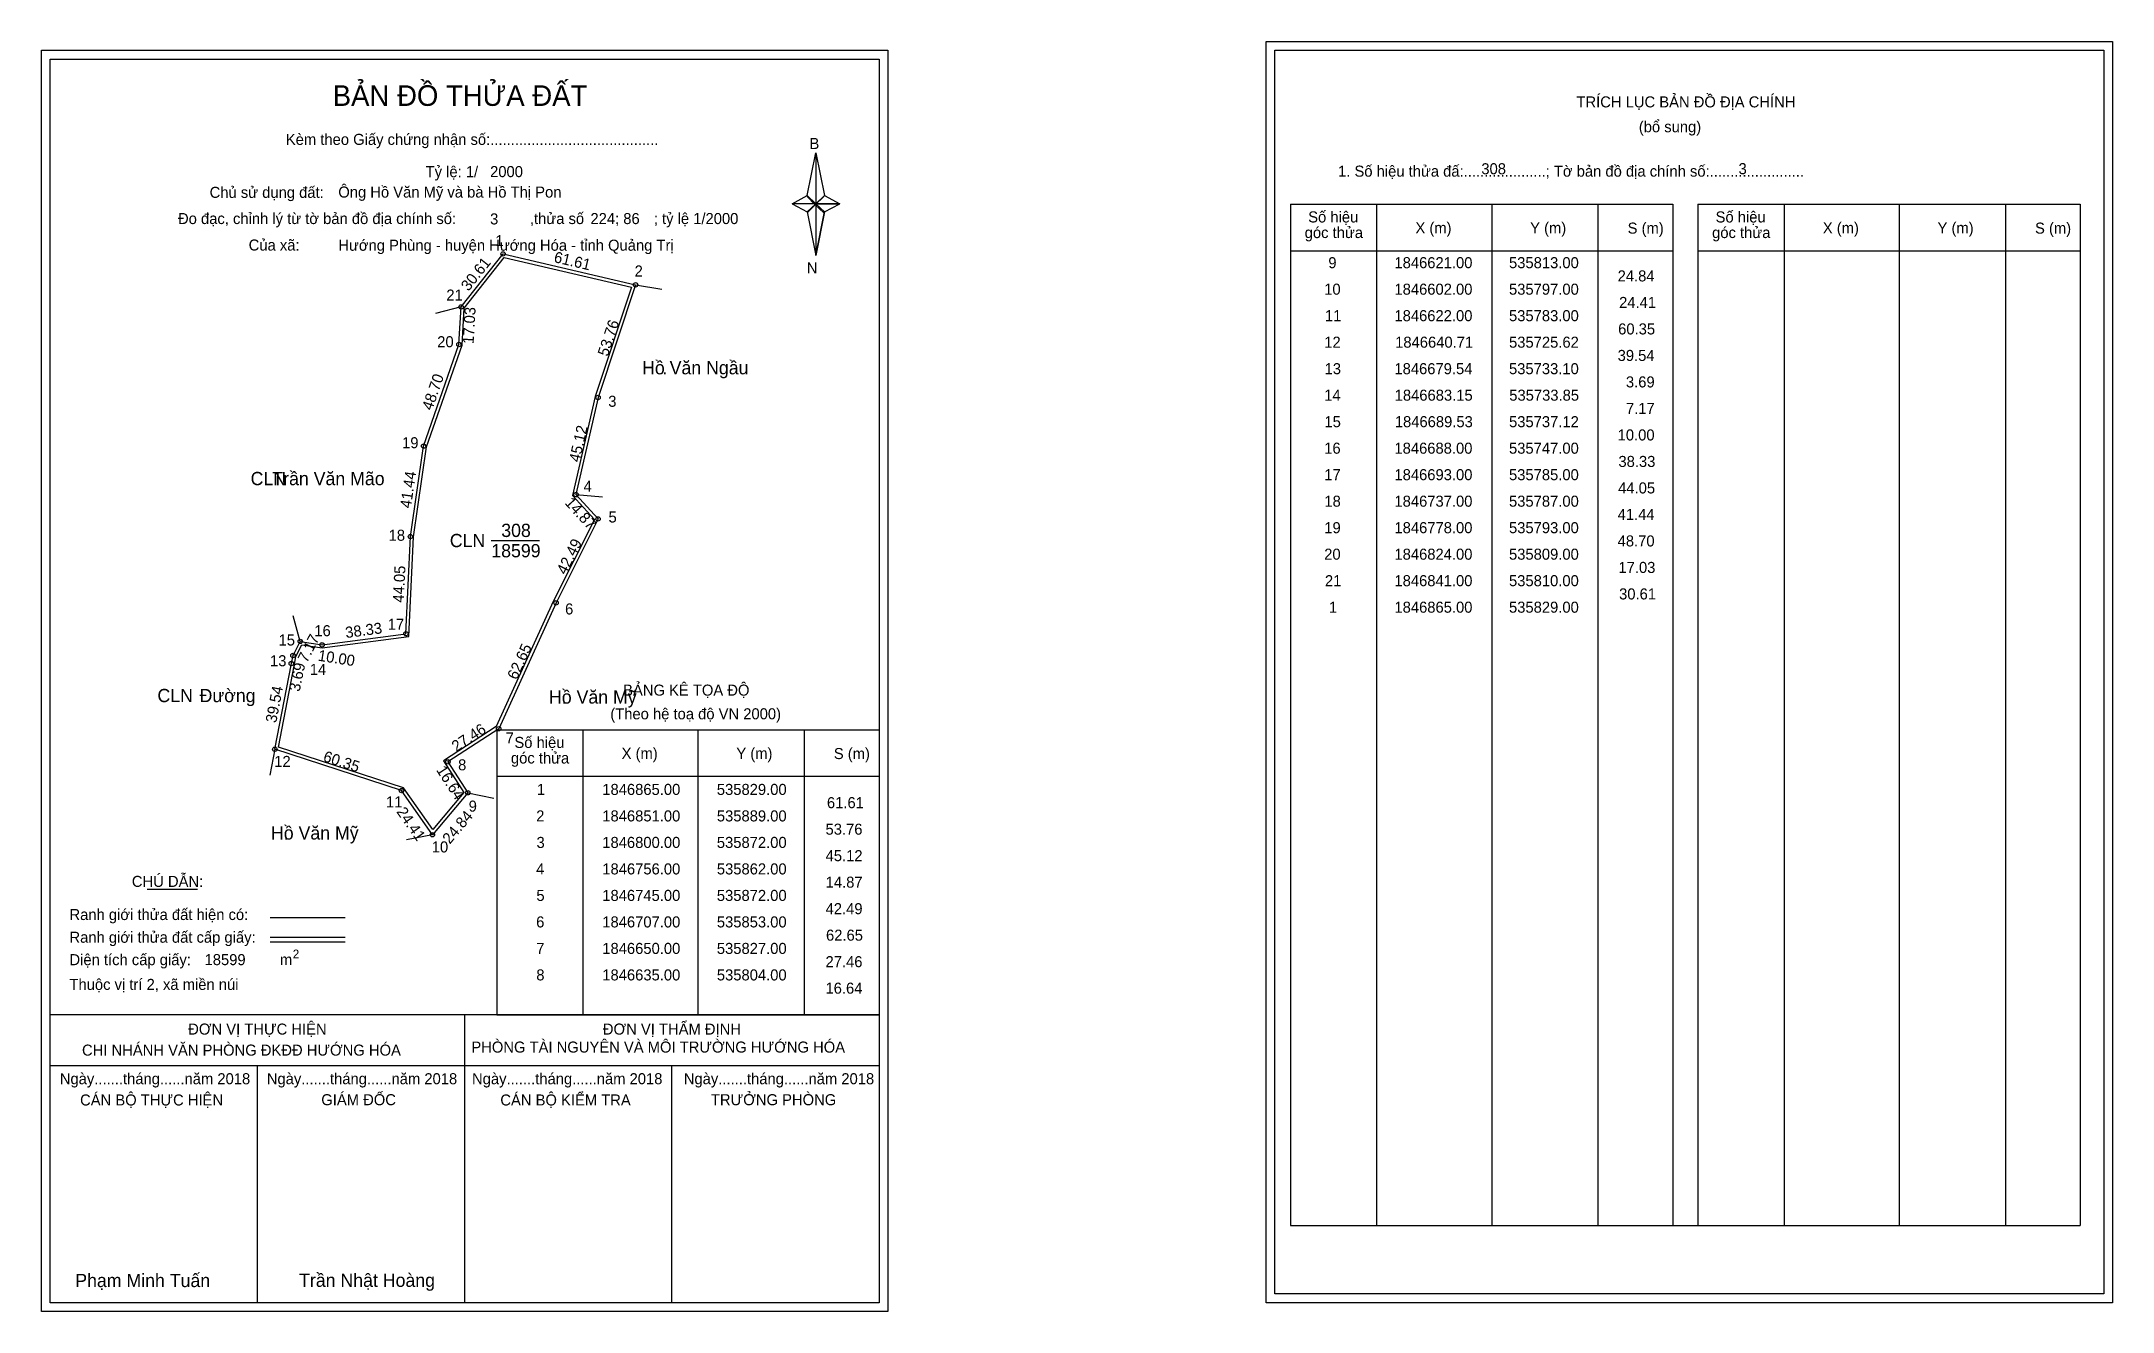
# Model space of a CAD drawing. Extents: x 535620 to 536558, y 1846386 to 1846961.
import ezdxf

# ---------------------------------------------------------------- set-up
doc = ezdxf.new("R2010")
doc.units = 0
for name, color, linetype in [('Level 1', 7, 'Continuous'), ('Level 10', 7, 'Continuous'), ('Level 11', 7, 'Continuous'), ('Level 13', 7, 'Continuous'), ('Level 27', 7, 'Continuous'), ('Level 3', 7, 'Continuous'), ('Level 36', 7, 'Continuous'), ('Level 49', 7, 'Continuous'), ('Level 53', 7, 'Continuous'), ('Level 55', 7, 'Continuous'), ('Level 6', 7, 'Continuous'), ('Level 60', 7, 'Continuous'), ('Level 63', 7, 'Continuous'), ('Level 9', 7, 'Continuous')]:
    doc.layers.add(name, color=color, linetype=linetype)

msp = doc.modelspace()

# ---------------------------------------------------------------- linework, layer by layer
at = {"layer": 'Level 1'}
for p, q in [((536178.55, 1846957.23), (536178.55, 1846957.23)), ((535623.9, 1846953.23), (535623.9, 1846953.23)), ((535966.75, 1846891.46), (535970.68, 1846910.74)), ((535970.68, 1846910.74), (535970.68, 1846887.69)), ((535970.68, 1846910.74), (535974.62, 1846891.46)), ((535959.86, 1846887.69), (535966.75, 1846891.46)), ((535966.75, 1846891.46), (535970.68, 1846887.69)), ((535970.39, 1846887.26), (535966.75, 1846891.02)), ((535974.32, 1846891.02), (535970.39, 1846887.26)), ((535970.39, 1846887.26), (535974.32, 1846891.02)), ((535974.62, 1846891.46), (535970.68, 1846887.69)), ((535970.68, 1846887.69), (535966.75, 1846884.01)), ((535970.39, 1846887.26), (535966.75, 1846883.57)), ((535966.75, 1846883.57), (535970.39, 1846887.26)), ((535966.75, 1846884.01), (535970.68, 1846864.29)), ((535974.32, 1846883.57), (535970.39, 1846887.26)), ((535970.68, 1846887.69), (535970.68, 1846864.29)), ((535970.68, 1846887.69), (535981.5, 1846887.69)), ((535970.68, 1846887.69), (535974.62, 1846884.01)), ((535974.62, 1846884.01), (535970.68, 1846864.29)), ((535974.62, 1846884.01), (535981.5, 1846887.69)), ((536185.61, 1846887.52), (536358.82, 1846887.52)), ((536224.79, 1846424.99), (536224.79, 1846887.52)), ((536276.94, 1846424.99), (536276.94, 1846887.52)), ((536324.88, 1846887.52), (536324.88, 1846424.99)), ((536358.82, 1846887.52), (536358.82, 1846424.99)), ((536370.13, 1846887.52), (536543.33, 1846887.52)), ((536409.31, 1846424.99), (536409.31, 1846887.52)), ((536461.45, 1846424.99), (536461.45, 1846887.52)), ((536509.4, 1846887.52), (536509.4, 1846424.99)), ((536543.33, 1846887.52), (536543.33, 1846424.99)), ((536185.61, 1846866.46), (536358.82, 1846866.46)), ((536370.13, 1846866.46), (536543.33, 1846866.46)), ((535826.09, 1846649.57), (535999.29, 1846649.57)), ((535865.27, 1846520.52), (535865.27, 1846649.57)), ((535917.41, 1846520.52), (535917.41, 1846649.57)), ((535965.36, 1846649.57), (535965.36, 1846520.52)), ((535826.09, 1846628.52), (535999.29, 1846628.52)), ((535667.74, 1846577.36), (535690.54, 1846577.36)), ((535723.47, 1846564.55), (535757.49, 1846564.55)), ((535723.47, 1846555.65), (535757.49, 1846555.65)), ((535723.47, 1846553.46), (535757.49, 1846553.46)), ((535837.56, 1846520.52), (535623.9, 1846520.52)), ((535999.29, 1846520.52), (535789.61, 1846520.52)), ((535811.6, 1846390.08), (535811.6, 1846520.52)), ((535826.09, 1846520.52), (535999.29, 1846520.52)), ((535999.3, 1846497.42), (535623.9, 1846497.42)), ((535717.75, 1846390.08), (535717.75, 1846497.42)), ((535905.45, 1846390.08), (535905.45, 1846497.42)), ((536185.61, 1846424.99), (536543.33, 1846424.99)), ((536553.95, 1846394.08), (536553.95, 1846394.08)), ((535999.29, 1846390.08), (535999.29, 1846390.08))]:
    msp.add_line(p, q, dxfattribs=at)
for points in [[(535966.75, 1846891.46), (535970.68, 1846910.74), (535970.68, 1846887.69)], [(535970.68, 1846887.69), (535974.62, 1846891.46), (535981.5, 1846887.69)], [(535959.86, 1846887.69), (535966.75, 1846884.01), (535970.68, 1846887.69)], [(535970.68, 1846887.69), (535970.68, 1846864.29), (535974.62, 1846884.01)]]:
    msp.add_lwpolyline(points, close=True, dxfattribs=at)
at = {"layer": 'Level 10'}
for points in [[(535813, 1846621), (535797, 1846602), (535783, 1846622), (535725.62, 1846640.71), (535733.1, 1846679.54), (535733.85, 1846683.15), (535737.12, 1846689.53), (535747, 1846688), (535785, 1846693), (535787, 1846737), (535793, 1846778), (535809, 1846824), (535810, 1846841), (535829, 1846865), (535889, 1846851), (535872, 1846800), (535862, 1846756), (535872, 1846745), (535853, 1846707), (535827, 1846650), (535804, 1846635)], [(535811.26, 1846621.11), (535797.1, 1846604.3), (535783.88, 1846623.19), (535727.23, 1846641.66), (535734.47, 1846679.27), (535735.18, 1846682.68), (535737.9, 1846687.99), (535746.98, 1846686.59), (535786.35, 1846691.76), (535788.4, 1846736.87), (535794.37, 1846777.67), (535810.39, 1846823.72), (535811.37, 1846840.48), (535829.55, 1846863.43), (535887.19, 1846849.99), (535870.65, 1846800.38), (535860.47, 1846755.6), (535870.32, 1846744.77), (535851.74, 1846707.6), (535825.89, 1846650.95), (535802.07, 1846635.41)]]:
    msp.add_lwpolyline(points, close=True, dxfattribs=at)
at = {"layer": 'Level 11'}
for centre in [(535829, 1846865), (535889, 1846851), (535810, 1846841), (535809, 1846824), (535872, 1846800), (535793, 1846778), (535862, 1846756), (535872, 1846745), (535787, 1846737), (535853, 1846707), (535785, 1846693), (535737.12, 1846689.53), (535747, 1846688), (535733.1, 1846679.54), (535733.85, 1846683.15), (535827, 1846650), (535725.62, 1846640.71), (535804, 1846635), (535783, 1846622), (535813, 1846621), (535813, 1846621), (535797, 1846602)]:
    msp.add_circle(centre, 1, dxfattribs=at)
at = {"layer": 'Level 27'}
for p, q in [((535889, 1846851), (535900.83, 1846849.02)), ((535810, 1846841), (535798.36, 1846838.09)), ((535862, 1846756), (535873.96, 1846755.04)), ((535737.12, 1846689.53), (535733.93, 1846701.1)), ((535725.62, 1846640.71), (535723.35, 1846628.93)), ((535813, 1846621), (535824.75, 1846618.58)), ((535797, 1846602), (535785.23, 1846599.68))]:
    msp.add_line(p, q, dxfattribs=at)
at = {"layer": 'Level 3'}
for p, q in [((536185.61, 1846887.52), (536185.61, 1846424.99)), ((536370.13, 1846887.52), (536370.13, 1846424.99)), ((535826.09, 1846649.57), (535826.09, 1846520.52))]:
    msp.add_line(p, q, dxfattribs=at)
at = {"layer": 'Level 63'}
for points in [[(535619.9, 1846957.23), (536003.3, 1846957.23), (536003.3, 1846386.08), (535619.9, 1846386.08)], [(536174.55, 1846961.23), (536557.95, 1846961.23), (536557.95, 1846390.08), (536174.55, 1846390.08)], [(536178.55, 1846957.23), (536553.95, 1846957.23), (536553.95, 1846394.08), (536178.55, 1846394.08)], [(535623.9, 1846953.23), (535999.3, 1846953.23), (535999.3, 1846390.08), (535623.9, 1846390.08)]]:
    msp.add_lwpolyline(points, close=True, dxfattribs=at)
at = {"layer": 'Level 9'}
msp.add_line((535823.65, 1846735.22), (535845.47, 1846735.22), dxfattribs=at)

# ---------------------------------------------------------------- texts
at = {"layer": 'Level 1'}
for s, height, p in [('BẢN ĐỒ THỬA ĐẤT', 9.3313, (535751.83, 1846932.04)), ('TRÍCH LỤC BẢN ĐỒ ĐỊA CHÍNH', 5, (536315.13, 1846931.35)), ('Kèm theo Giấy chứng nhận số:.........................................', 5, (535730.6, 1846914.38)), ('(bổ sung)', 5, (536343.38, 1846920.11)), ('B', 5, (535967.77, 1846912.5)), ('1. Số hiệu thửa đấ:....................; Tờ bản đồ địa chính số:.......................', 5, (536207.16, 1846899.99)), ('Chủ sử dụng đất:', 5, (535696.08, 1846890.39)), ('Đo đạc, chỉnh lý từ tờ bản đồ địa chính số:                  ,thửa số                 ; tỷ lệ 1/2000', 5, (535681.76, 1846878.53)), ('Số hiệu', 5, (536193.64, 1846879.25)), ('Số hiệu', 5, (536378.16, 1846879.25)), ('Của xã:', 5, (535713.76, 1846866.53)), ('góc thửa', 5, (536192.06, 1846872.19)), ('X (m)', 5, (536242.21, 1846874.3)), ('Y (m)', 5, (536294.16, 1846874.3)), ('S (m)', 5, (536338.32, 1846874.2)), ('góc thửa', 5, (536376.57, 1846872.19)), ('X (m)', 5, (536426.72, 1846874.3)), ('Y (m)', 5, (536478.68, 1846874.3)), ('S (m)', 5, (536522.83, 1846874.2)), ('N', 5, (535966.57, 1846856.16)), ('BẢNG KÊ TỌA ĐỘ', 5, (535883.36, 1846664.98)), ('(Theo hệ toạ độ VN 2000)', 5, (535877.55, 1846654.26)), ('Số hiệu', 5, (535834.12, 1846641.31)), ('góc thửa', 5, (535832.54, 1846634.25)), ('X (m)', 5, (535882.68, 1846636.36)), ('Y (m)', 5, (535934.64, 1846636.36)), ('S (m)', 5, (535978.79, 1846636.26)), ('CHÚ DẪN:', 5, (535660.86, 1846578.37)), ('Ranh giới thửa đất hiện có:', 5, (535632.6, 1846563.37)), ('Ranh giới thửa đất cấp giấy:', 5, (535632.6, 1846553.09)), ('Diện tích cấp giấy:', 5, (535632.6, 1846542.93)), ('m', 5, (535727.91, 1846542.97)), ('2', 4, (535733.7, 1846545.99)), ('Thuộc vị trí 2, xã miền núi', 5, (535632.6, 1846531.73)), ('ĐƠN VỊ THỰC HIỆN', 5, (535686.37, 1846511.49)), ('ĐƠN VỊ THẨM ĐỊNH', 5, (535874.17, 1846511.49)), ('CHI NHÁNH VĂN PHÒNG ĐKĐĐ HƯỚNG HÓA', 5, (535638.28, 1846501.97)), ('PHÒNG TÀI NGUYÊN VÀ MÔI TRƯỜNG HƯỚNG HÓA', 5, (535814.62, 1846503.35)), ('Ngày.......tháng......năm 2018', 5, (535628.23, 1846489.02)), ('Ngày.......tháng......năm 2018', 5, (535721.98, 1846489.02)), ('Ngày.......tháng......năm 2018', 5, (535814.93, 1846489.02)), ('Ngày.......tháng......năm 2018', 5, (535910.84, 1846489.02)), ('CÁN BỘ THỰC HIỆN', 5, (535637.4, 1846479.39)), ('GIÁM ĐỐC', 5, (535746.66, 1846479.51)), ('CÁN BỘ KIỂM TRA', 5, (535827.74, 1846479.39)), ('TRƯỞNG PHÒNG', 5, (535923.12, 1846479.51)), ('Phạm Minh Tuấn', 6, (535635.22, 1846397.16)), ('Trần Nhật Hoàng', 6, (535736.6, 1846397.26))]:
    msp.add_text(s, height=height, dxfattribs=at).set_placement(p)
at = {"layer": 'Level 11'}
msp.add_text('Tỷ lệ: 1/', height=5, dxfattribs=at).set_placement((535793.91, 1846899.75))
at = {"layer": 'Level 13'}
for s, p in [('308', (535828.16, 1846736.82)), ('CLN', (535804.86, 1846732.22)), ('18599', (535823.66, 1846727.62))]:
    msp.add_text(s, height=6, dxfattribs=at).set_placement(p)
at = {"layer": 'Level 36'}
for s, p in [('.', (535901.17, 1846810.48)), ('CLN', (535714.64, 1846760.29)), ('CLN', (535672.45, 1846662.04)), ('.', (535855.57, 1846661.39)), ('.', (535729.63, 1846599.83))]:
    msp.add_text(s, height=6, dxfattribs=at).set_placement(p)
at = {"layer": 'Level 49'}
for s, rotation, p in [('30.61', 51.63251, (535813.37, 1846847.83)), ('61.61', 346.86598, (535851.71, 1846861.34)), ('17.03', 86.63354, (535815.62, 1846824.12)), ('53.76', 71.56505, (535876.4, 1846818.26)), ('48.70', 70.82099, (535796.8, 1846793.8)), ('45.12', 77.19573, (535863.63, 1846770.4)), ('41.44', 81.67435, (535787.23, 1846749.64)), ('14.87', 312.27369, (535856.64, 1846752.09)), ('42.49', 63.43495, (535857.42, 1846719.42)), ('44.05', 87.39744, (535784.04, 1846707.01)), ('38.33', 7.49586, (535757.86, 1846691.04)), ('7.17', 62.86308, (535740.14, 1846679.55)), ('10.00', 351.1972, (535744.91, 1846680.84)), ('62.65', 65.48036, (535835.2, 1846671.82)), ('3.69', 78.2634, (535736.83, 1846666.52)), ('39.54', 79.09641, (535726.24, 1846652.39)), ('27.46', 33.11134, (535807.78, 1846639.38)), ('60.35', 341.94031, (535747.14, 1846635.38)), ('16.64', 302.73523, (535798.52, 1846631.31)), ('24.41', 304.99202, (535780.5, 1846612.38)), ('24.84', 49.89909, (535804.86, 1846597.47))]:
    msp.add_text(s, height=5, rotation=rotation, dxfattribs=at).set_placement(p)
at = {"layer": 'Level 53'}
for s, p in [('9', (536202.76, 1846858.54)), ('1846621.00', (536232.7, 1846858.54)), ('535813.00', (536284.59, 1846858.54)), ('24.84', (536333.79, 1846852.54)), ('10', (536200.89, 1846846.54)), ('1846602.00', (536232.7, 1846846.54)), ('535797.00', (536284.59, 1846846.54)), ('24.41', (536334.44, 1846840.54)), ('11', (536201.21, 1846834.54)), ('1846622.00', (536232.7, 1846834.54)), ('535783.00', (536284.59, 1846834.54)), ('12', (536200.91, 1846822.54)), ('1846640.71', (536233.02, 1846822.54)), ('535725.62', (536284.61, 1846822.54)), ('60.35', (536334.02, 1846828.54)), ('13', (536201.07, 1846810.54)), ('1846679.54', (536232.69, 1846810.54)), ('535733.10', (536284.59, 1846810.54)), ('39.54', (536333.79, 1846816.54)), ('3.69', (536337.54, 1846804.54)), ('14', (536200.89, 1846798.54)), ('1846683.15', (536232.81, 1846798.54)), ('535733.85', (536284.7, 1846798.54)), ('7.17', (536337.56, 1846792.54)), ('15', (536201, 1846786.54)), ('1846689.53', (536232.87, 1846786.54)), ('535737.12', (536284.61, 1846786.54)), ('16', (536200.9, 1846774.54)), ('1846688.00', (536232.7, 1846774.54)), ('535747.00', (536284.59, 1846774.54)), ('10.00', (536333.79, 1846780.54)), ('38.33', (536334.15, 1846768.54)), ('17', (536200.92, 1846762.54)), ('1846693.00', (536232.7, 1846762.54)), ('535785.00', (536284.59, 1846762.54)), ('44.05', (536334.02, 1846756.54)), ('18', (536200.97, 1846750.54)), ('1846737.00', (536232.7, 1846750.54)), ('535787.00', (536284.59, 1846750.54)), ('19', (536200.92, 1846738.54)), ('1846778.00', (536232.7, 1846738.54)), ('535793.00', (536284.59, 1846738.54)), ('41.44', (536333.79, 1846744.54)), ('20', (536200.89, 1846726.54)), ('1846824.00', (536232.7, 1846726.54)), ('535809.00', (536284.59, 1846726.54)), ('48.70', (536333.79, 1846732.54)), ('17.03', (536334.15, 1846720.54)), ('21', (536201.21, 1846714.54)), ('1846841.00', (536232.7, 1846714.54)), ('535810.00', (536284.59, 1846714.54)), ('30.61', (536334.44, 1846708.54)), ('1', (536203.06, 1846702.54)), ('1846865.00', (536232.7, 1846702.54)), ('535829.00', (536284.59, 1846702.54)), ('1', (535844.29, 1846620.02)), ('1846865.00', (535873.93, 1846620.02)), ('535829.00', (535925.81, 1846620.02)), ('61.61', (535975.67, 1846614.02)), ('2', (535843.99, 1846608.02)), ('1846851.00', (535873.93, 1846608.02)), ('535889.00', (535925.81, 1846608.02)), ('3', (535844.14, 1846596.02)), ('1846800.00', (535873.93, 1846596.02)), ('535872.00', (535925.81, 1846596.02)), ('53.76', (535975.04, 1846602.02)), ('45.12', (535975.07, 1846590.02)), ('4', (535843.96, 1846584.02)), ('1846756.00', (535873.93, 1846584.02)), ('535862.00', (535925.81, 1846584.02)), ('14.87', (535975.09, 1846578.02)), ('5', (535844.08, 1846572.02)), ('1846745.00', (535873.93, 1846572.02)), ('535872.00', (535925.81, 1846572.02)), ('6', (535843.97, 1846560.02)), ('1846707.00', (535873.93, 1846560.02)), ('535853.00', (535925.81, 1846560.02)), ('42.49', (535975.07, 1846566.02)), ('7', (535844, 1846548.02)), ('1846650.00', (535873.93, 1846548.02)), ('535827.00', (535925.81, 1846548.02)), ('62.65', (535975.25, 1846554.02)), ('27.46', (535975.04, 1846542.02)), ('8', (535844.04, 1846536.02)), ('1846635.00', (535873.93, 1846536.02)), ('535804.00', (535925.81, 1846536.02)), ('16.64', (535975.01, 1846530.02))]:
    msp.add_text(s, height=5, dxfattribs=at).set_placement(p)
at = {"layer": 'Level 55'}
for s, height, p in [('1', 0.8, (535828.78, 1846865)), ('2', 0.8, (535888.73, 1846851)), ('0', 0.22, (535888.92, 1846850.78)), ('0', 0.22, (535888.92, 1846850.78)), ('21', 0.8, (535809.48, 1846841)), ('307', 0.22, (535809.76, 1846840.78)), ('20', 0.8, (535808.43, 1846824)), ('307', 0.22, (535808.76, 1846823.78)), ('3', 0.8, (535871.75, 1846800)), ('0', 0.22, (535871.92, 1846799.78)), ('0', 0.22, (535871.92, 1846799.78)), ('19', 0.8, (535792.43, 1846778)), ('307', 0.22, (535792.76, 1846777.78)), ('4', 0.8, (535861.72, 1846756)), ('0', 0.22, (535861.92, 1846755.78)), ('0', 0.22, (535861.92, 1846755.78)), ('0', 0.22, (535861.92, 1846755.78)), ('0', 0.22, (535861.92, 1846755.78)), ('5', 0.8, (535871.74, 1846745)), ('0', 0.22, (535871.92, 1846744.78)), ('0', 0.22, (535871.92, 1846744.78)), ('18', 0.8, (535786.44, 1846737)), ('307', 0.22, (535786.76, 1846736.78)), ('6', 0.8, (535852.73, 1846707)), ('0', 0.22, (535852.92, 1846706.78)), ('0', 0.22, (535852.92, 1846706.78)), ('17', 0.8, (535784.44, 1846693)), ('15', 0.8, (535736.57, 1846689.53)), ('307', 0.22, (535736.88, 1846689.31)), ('0', 0.22, (535737.04, 1846689.31)), ('16', 0.8, (535746.43, 1846688)), ('307', 0.22, (535746.76, 1846687.78)), ('307', 0.22, (535784.76, 1846692.78)), ('13', 0.8, (535732.56, 1846679.54)), ('0', 0.22, (535733.02, 1846679.32)), ('14', 0.8, (535733.28, 1846683.15)), ('0', 0.22, (535733.77, 1846682.93)), ('7', 0.8, (535826.73, 1846650)), ('0', 0.22, (535826.92, 1846649.78)), ('0', 0.22, (535826.92, 1846649.78)), ('12', 0.8, (535725.05, 1846640.71)), ('0', 0.22, (535725.54, 1846640.49)), ('0', 0.22, (535725.54, 1846640.49)), ('8', 0.8, (535803.74, 1846635)), ('0', 0.22, (535803.92, 1846634.78)), ('0', 0.22, (535803.92, 1846634.78)), ('11', 0.8, (535782.48, 1846622)), ('0', 0.22, (535782.92, 1846621.78)), ('9', 0.8, (535812.73, 1846621)), ('0', 0.22, (535812.92, 1846620.78)), ('0', 0.22, (535812.92, 1846620.78)), ('10', 0.8, (535796.43, 1846602)), ('0', 0.22, (535796.92, 1846601.78))]:
    msp.add_text(s, height=height, dxfattribs=at).set_placement(p)
at = {"layer": 'Level 6'}
for s, p in [('2000', (535823.11, 1846899.79)), ('308', (536272.06, 1846901.07)), ('3', (536388.55, 1846901.11)), ('Ông Hồ Văn Mỹ và bà Hồ Thị Pon', (535754.35, 1846890.53)), ('3', (535823.1, 1846878.35)), ('224; 86', (535868.55, 1846878.51)), ('Hướng Phùng - huyện Hướng Hóa - tỉnh Quảng Trị', (535754.37, 1846866.45)), ('18599', (535693.78, 1846542.94))]:
    msp.add_text(s, height=5, dxfattribs=at).set_placement(p)
at = {"layer": 'Level 60'}
for s, p in [('Hồ Văn Ngầu', (535891.95, 1846810.48)), ('Trần Văn Mão', (535724.49, 1846760.29)), ('Đường', (535691.53, 1846662.04)), ('Hồ Văn Mỹ', (535849.79, 1846661.39)), ('Hồ Văn Mỹ', (535723.87, 1846599.83))]:
    msp.add_text(s, height=6, dxfattribs=at).set_placement(p)
at = {"layer": 'Level 9'}
for s, p in [('1', (535825.5, 1846868.54)), ('2', (535888.56, 1846854.78)), ('21', (535803.29, 1846843.88)), ('20', (535799.16, 1846822.75)), ('3', (535876.62, 1846795.78)), ('19', (535783.25, 1846777.02)), ('4', (535865.44, 1846757.29)), ('5', (535876.74, 1846743.37)), ('18', (535777.15, 1846735.11)), ('6', (535857.07, 1846701.74)), ('16', (535743.52, 1846691.9)), ('17', (535776.76, 1846694.83)), ('15', (535727.3, 1846687.68)), ('13', (535723.44, 1846678.3)), ('14', (535741.45, 1846674.37)), ('7', (535830.17, 1846643.33)), ('12', (535725.33, 1846632.7)), ('8', (535808.62, 1846631.16)), ('11', (535775.95, 1846614.36)), ('9', (535813.41, 1846612.45)), ('10', (535796.69, 1846593.99))]:
    msp.add_text(s, height=5, dxfattribs=at).set_placement(p)

doc.saveas('drawing.dxf')
